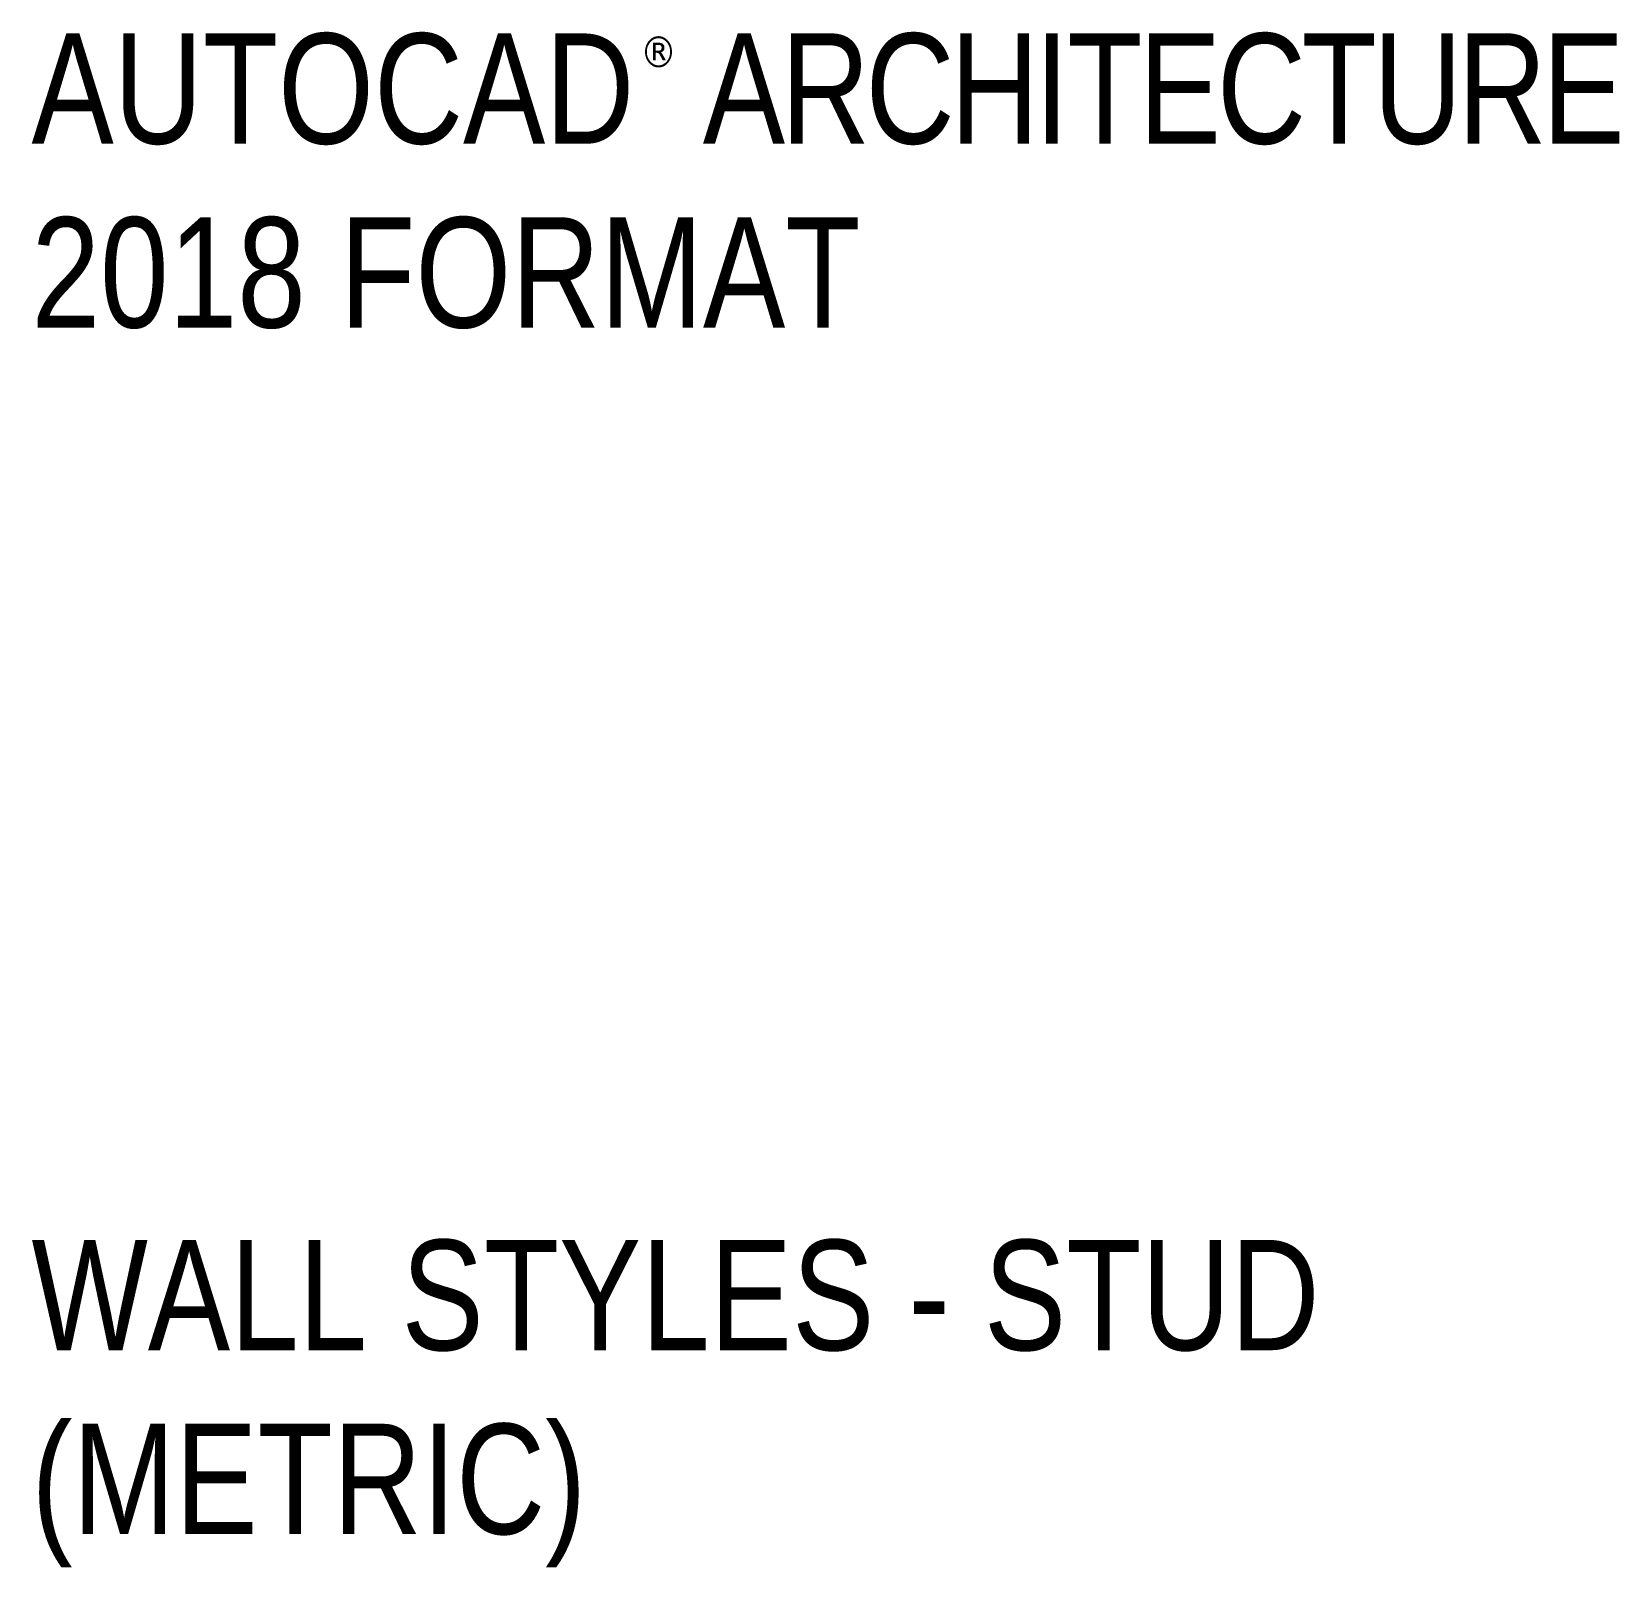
# Paper-space layout 'Plot' of a CAD drawing. Header units: millimetres. Extents: x 17 to 337, y 17 to 326.
import ezdxf

# ---------------------------------------------------------------- set-up
doc = ezdxf.new("R2010")
doc.units = ezdxf.units.MM
doc.header["$LTSCALE"] = 0.5
doc.styles.add('Title-Normal', font='arial.ttf', dxfattribs={"width": 0.75})

psp = doc.layouts.new('Plot')

# ---------------------------------------------------------------- texts
at = {"color": 7, "style": 'Title-Normal'}
for s, insert, char_height, width, attachment_point in [('{\\W0.8;AUTOCAD  \\T0.95;ARCHITECTURE \\T1;\\P2018 FORMAT}', (16.93, 325.97), 22.225, 441.4384, 1), ('{\\fTahoma|b0|i0|c0|p34;\\W1;®}', (139.48, 325.45), 6.35, 8.9553, 1), ('{\\W0.8;WALL STYLES - STUD\\P(METRIC)}', (16.93, 16.93), 22.225, 441.4384, 7)]:
    psp.add_mtext(s, dxfattribs=dict(at, insert=insert, char_height=char_height, width=width, attachment_point=attachment_point))

doc.saveas('drawing.dxf')
